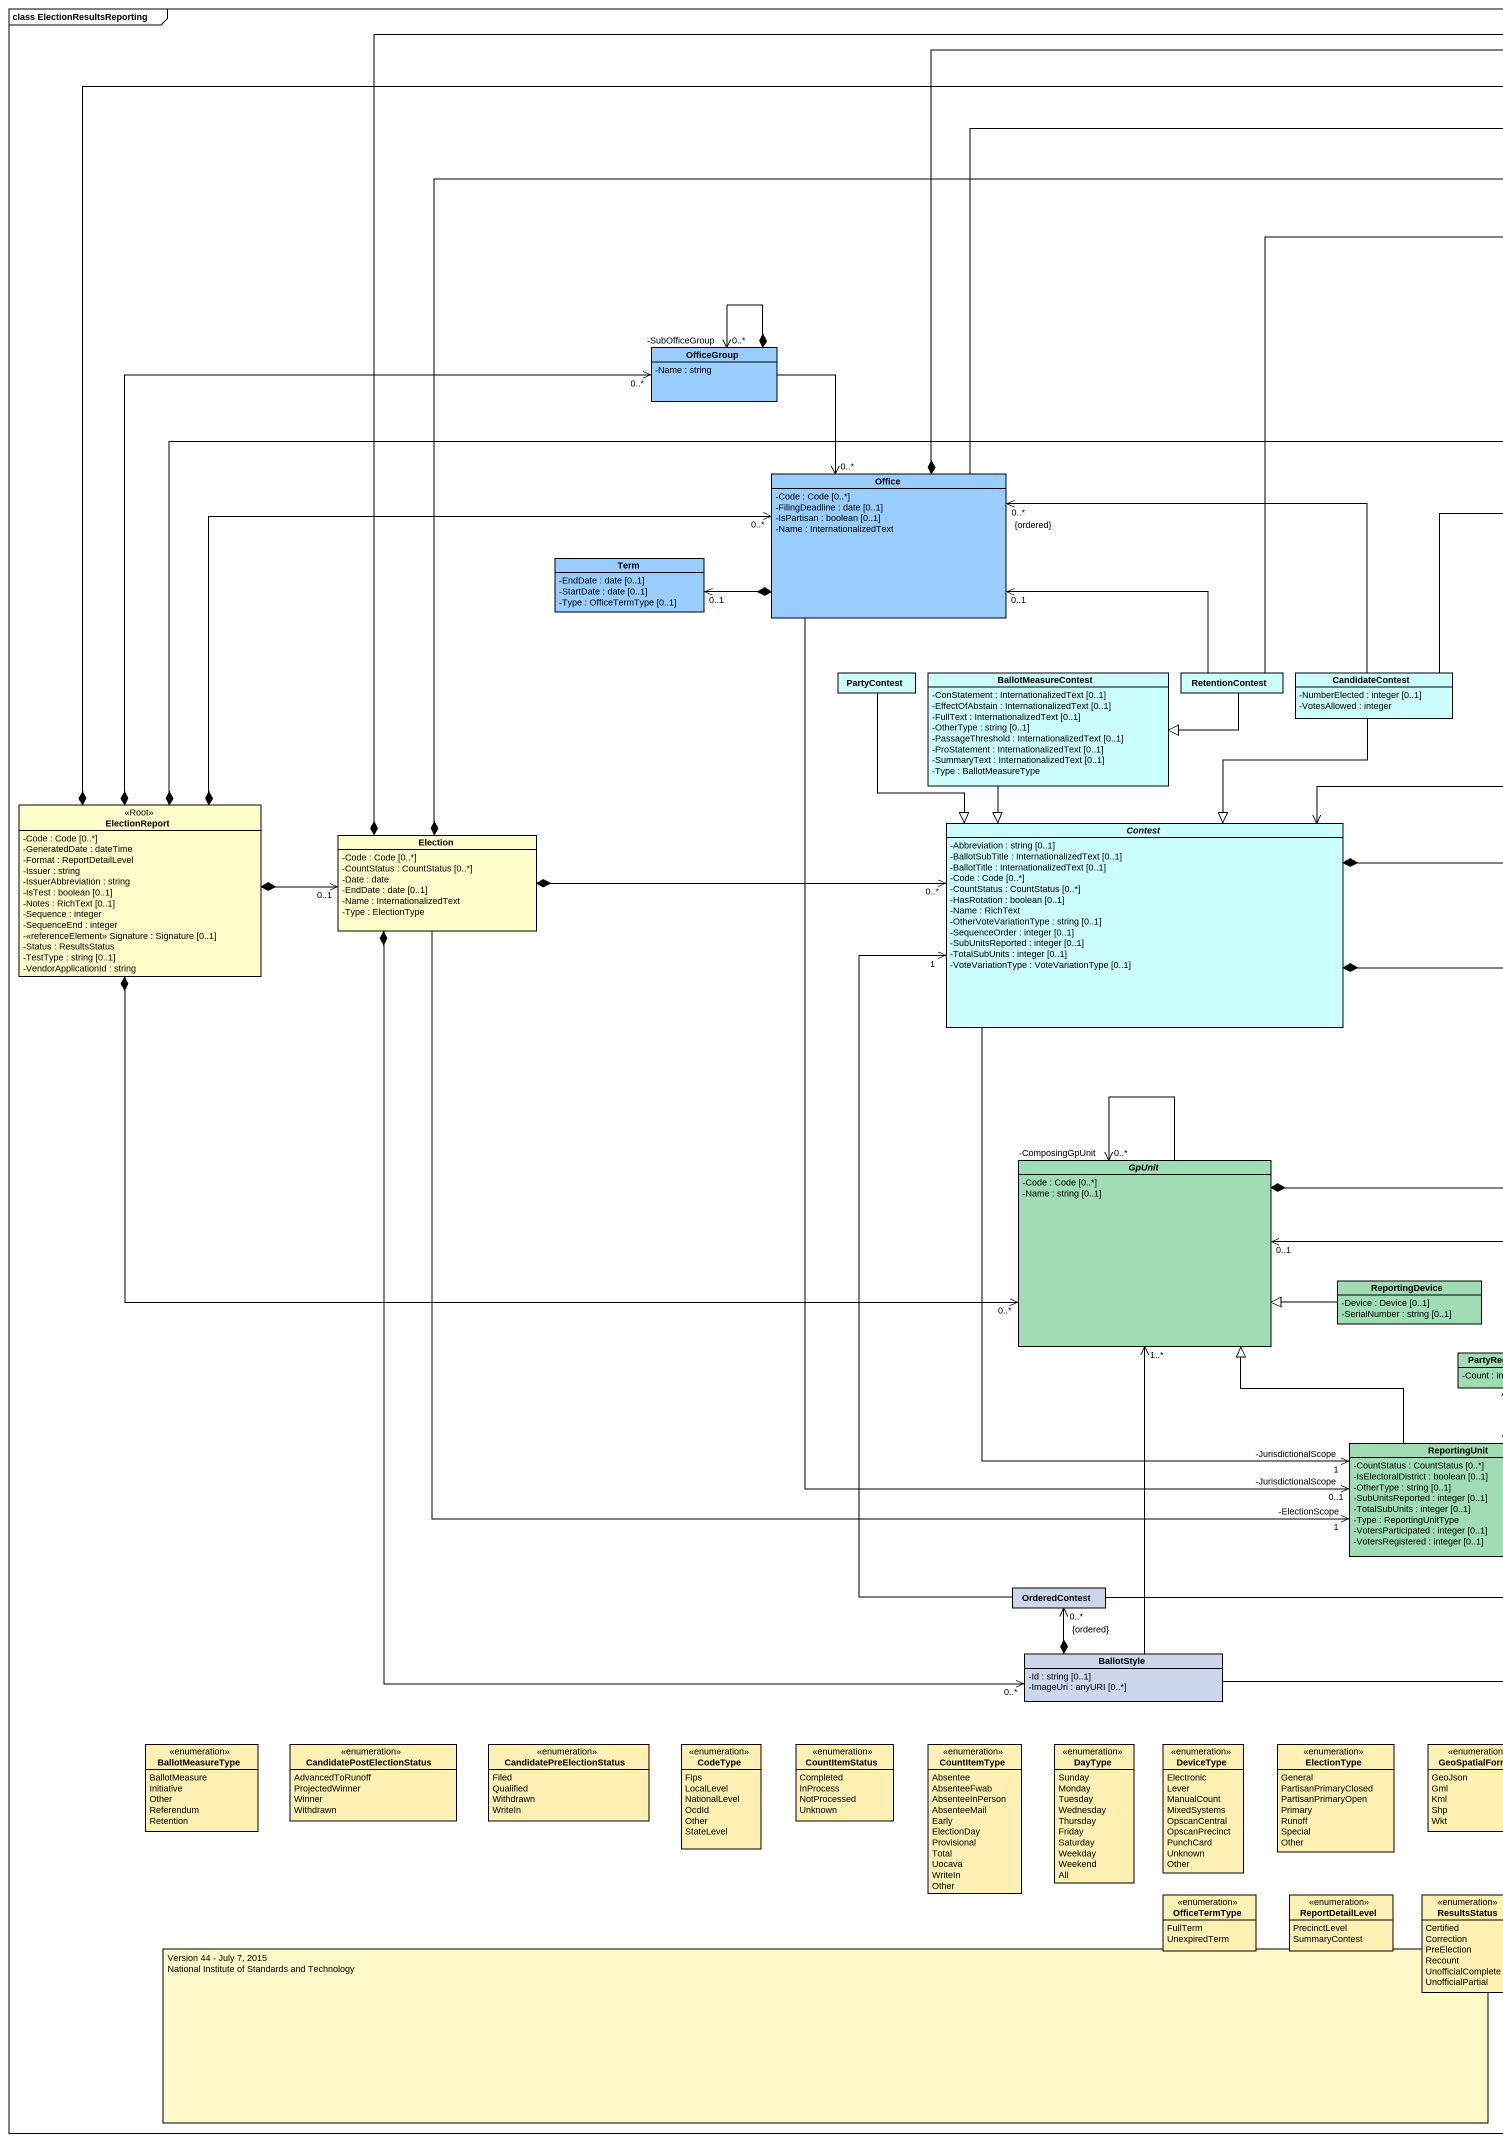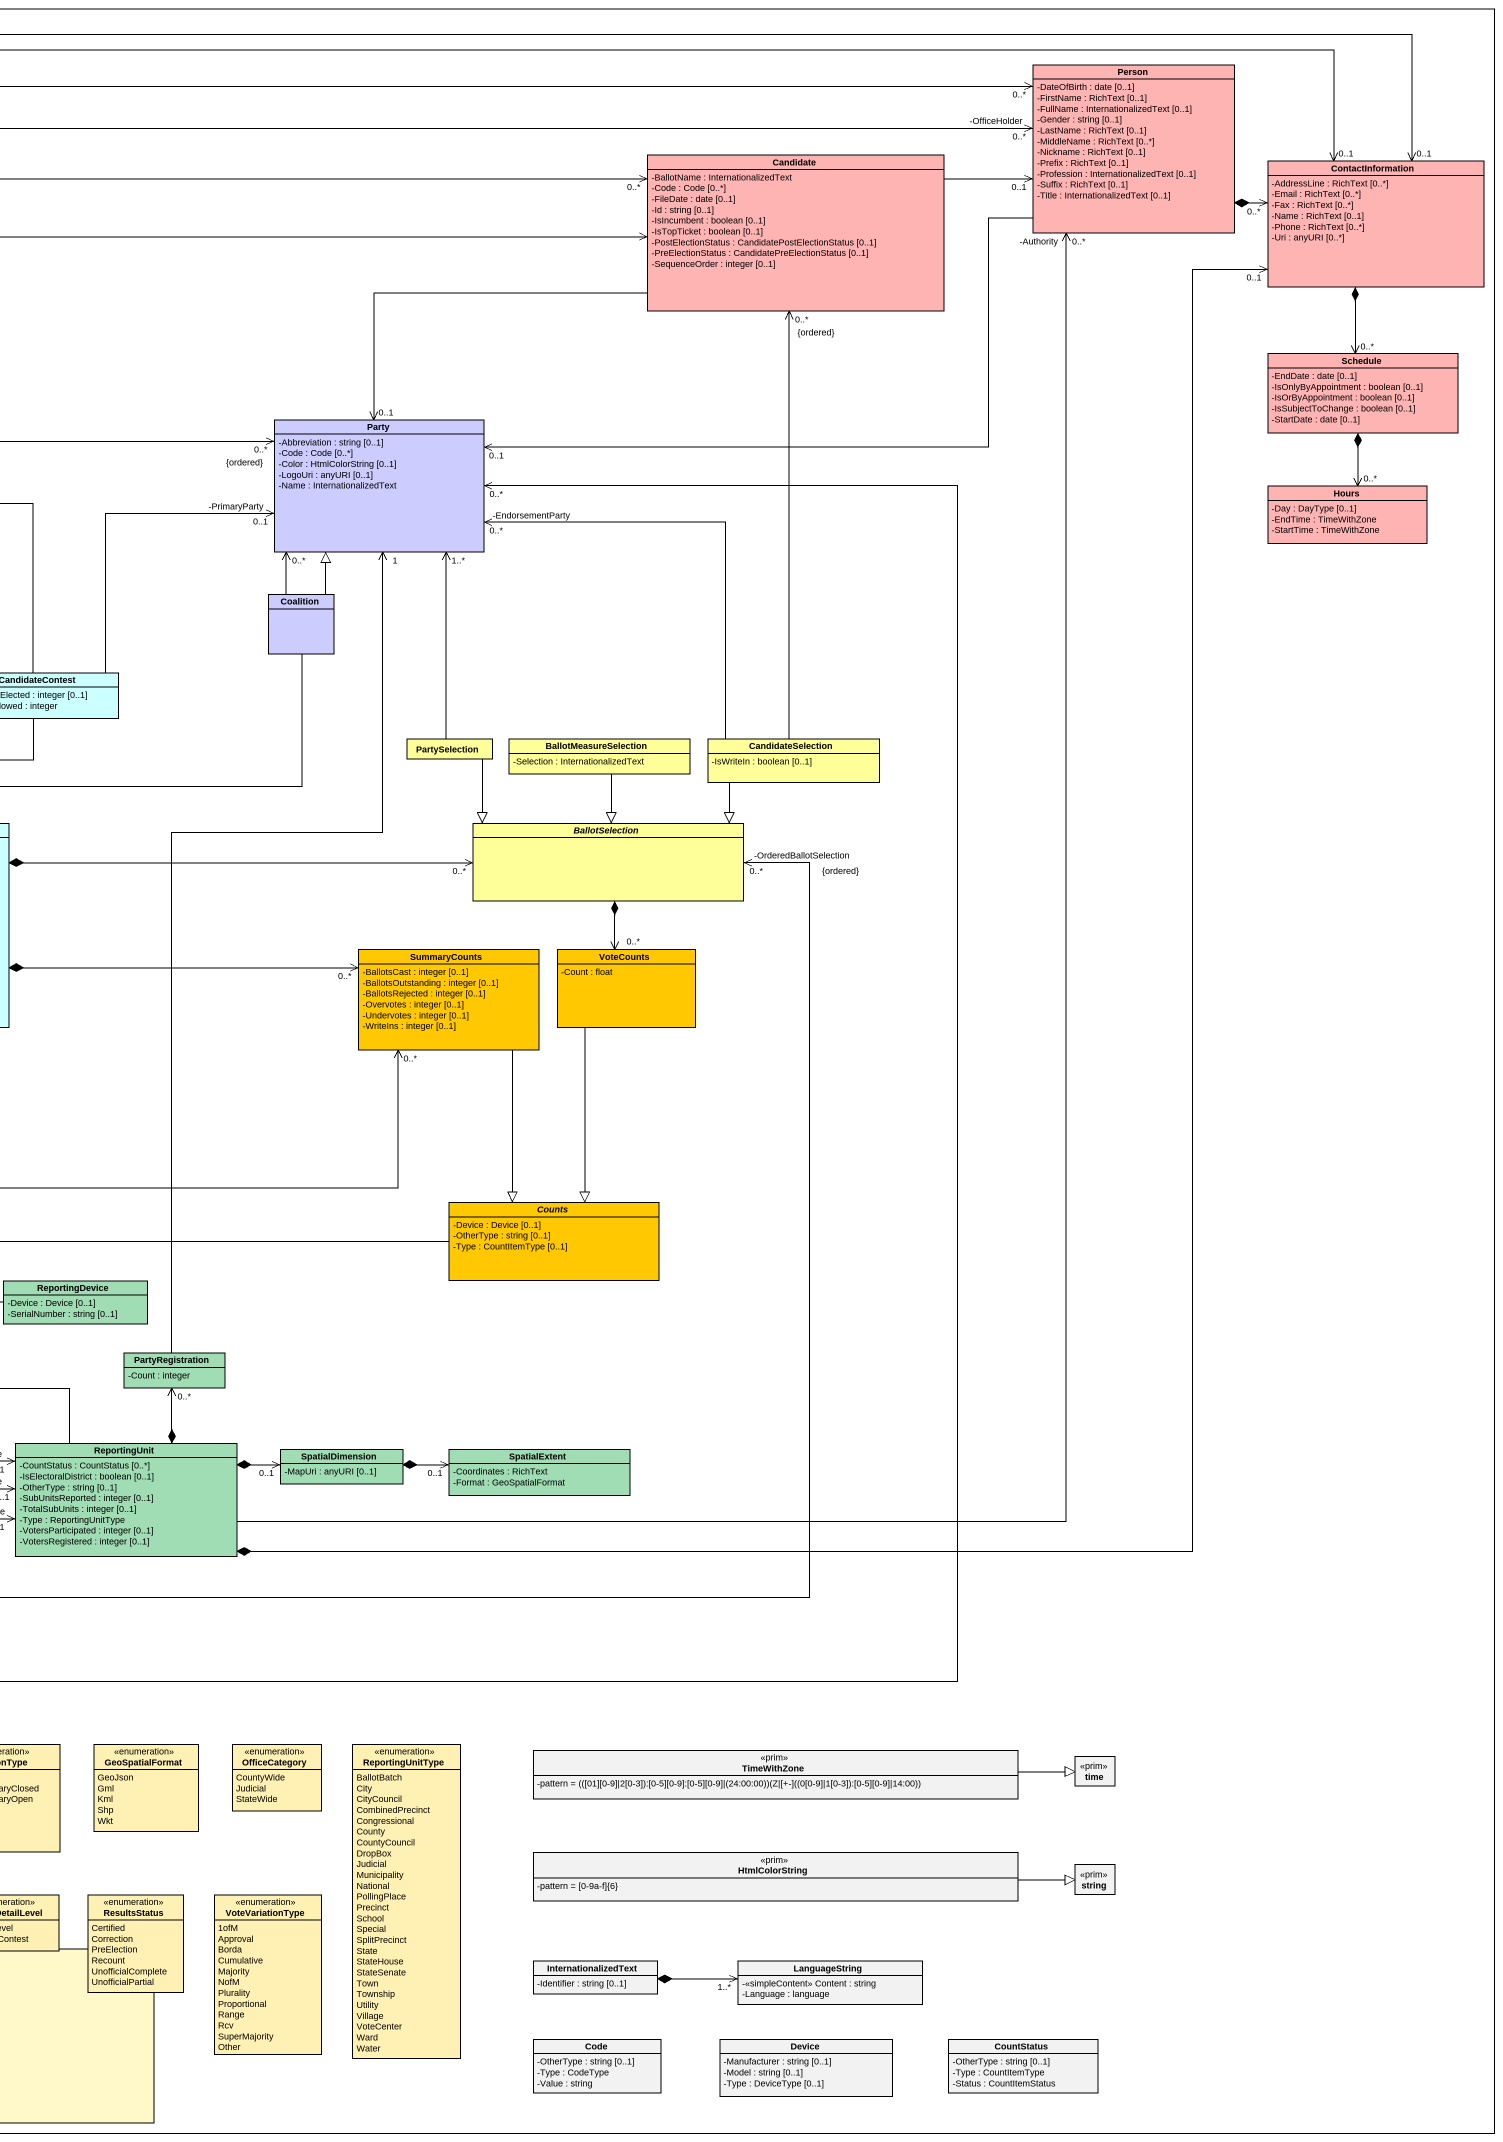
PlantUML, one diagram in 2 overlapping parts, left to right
@startuml
mainframe class ElectionResultsReporting
hide circle
hide empty members
skinparam classAttributeIconSize 0
class "Person" as Person_ #FFB4B4 {
  -DateOfBirth : date [0..1]
  -FirstName : RichText [0..1]
  -FullName : InternationalizedText [0..1]
  -Gender : string [0..1]
  -LastName : RichText [0..1]
  -MiddleName : RichText [0..*]
  -Nickname : RichText [0..1]
  -Prefix : RichText [0..1]
  -Profession : InternationalizedText [0..1]
  -Suffix : RichText [0..1]
  -Title : InternationalizedText [0..1]
}
class Candidate #FFB4B4 {
  -BallotName : InternationalizedText
  -Code : Code [0..*]
  -FileDate : date [0..1]
  -Id : string [0..1]
  -IsIncumbent : boolean [0..1]
  -IsTopTicket : boolean [0..1]
  -PostElectionStatus : CandidatePostElectionStatus [0..1]
  -PreElectionStatus : CandidatePreElectionStatus [0..1]
  -SequenceOrder : integer [0..1]
}
class ContactInformation #FFB4B4 {
  -AddressLine : RichText [0..*]
  -Email : RichText [0..*]
  -Fax : RichText [0..*]
  -Name : RichText [0..1]
  -Phone : RichText [0..*]
  -Uri : anyURI [0..*]
}
class OfficeGroup #99CCFF {
  -Name : string
}
class Schedule #FFB4B4 {
  -EndDate : date [0..1]
  -IsOnlyByAppointment : boolean [0..1]
  -IsOrByAppointment : boolean [0..1]
  -IsSubjectToChange : boolean [0..1]
  -StartDate : date [0..1]
}
class Party #CCCCFF {
  -Abbreviation : string [0..1]
  -Code : Code [0..*]
  -Color : HtmlColorString [0..1]
  -LogoUri : anyURI [0..1]
  -Name : InternationalizedText
}
class Office #99CCFF {
  -Code : Code [0..*]
  -FilingDeadline : date [0..1]
  -IsPartisan : boolean [0..1]
  -Name : InternationalizedText
}
class Hours #FFB4B4 {
  -Day : DayType [0..1]
  -EndTime : TimeWithZone
  -StartTime : TimeWithZone
}
class Term #99CCFF {
  -EndDate : date [0..1]
  -StartDate : date [0..1]
  -Type : OfficeTermType [0..1]
}
class Coalition #CCCCFF
class PartyContest #CCFFFF
class BallotMeasureContest #CCFFFF {
  -ConStatement : InternationalizedText [0..1]
  -EffectOfAbstain : InternationalizedText [0..1]
  -FullText : InternationalizedText [0..1]
  -OtherType : string [0..1]
  -PassageThreshold : InternationalizedText [0..1]
  -ProStatement : InternationalizedText [0..1]
  -SummaryText : InternationalizedText [0..1]
  -Type : BallotMeasureType
}
class RetentionContest #CCFFFF
class CandidateContest #CCFFFF {
  -NumberElected : integer [0..1]
  -VotesAllowed : integer
}
class PartySelection #FFFF99
class BallotMeasureSelection #FFFF99 {
  -Selection : InternationalizedText
}
class CandidateSelection #FFFF99 {
  -IsWriteIn : boolean [0..1]
}
class ElectionReport <<Root>> #FFFFCC {
  -Code : Code [0..*]
  -GeneratedDate : dateTime
  -Format : ReportDetailLevel
  -Issuer : string
  -IssuerAbbreviation : string
  -IsTest : boolean [0..1]
  -Notes : RichText [0..1]
  -Sequence : integer
  -SequenceEnd : integer
  -<<referenceElement>> Signature : Signature [0..1]
  -Status : ResultsStatus
  -TestType : string [0..1]
  -VendorApplicationId : string
}
class Election #FFFFCC {
  -Code : Code [0..*]
  -CountStatus : CountStatus [0..*]
  -Date : date
  -EndDate : date [0..1]
  -Name : InternationalizedText
  -Type : ElectionType
}
abstract class Contest #CCFFFF {
  -Abbreviation : string [0..1]
  -BallotSubTitle : InternationalizedText [0..1]
  -BallotTitle : InternationalizedText [0..1]
  -Code : Code [0..*]
  -CountStatus : CountStatus [0..*]
  -HasRotation : boolean [0..1]
  -Name : RichText
  -OtherVoteVariationType : string [0..1]
  -SequenceOrder : integer [0..1]
  -SubUnitsReported : integer [0..1]
  -TotalSubUnits : integer [0..1]
  -VoteVariationType : VoteVariationType [0..1]
}
abstract class BallotSelection #FFFF99
class SummaryCounts #FFC800 {
  -BallotsCast : integer [0..1]
  -BallotsOutstanding : integer [0..1]
  -BallotsRejected : integer [0..1]
  -Overvotes : integer [0..1]
  -Undervotes : integer [0..1]
  -WriteIns : integer [0..1]
}
class VoteCounts #FFC800 {
  -Count : float
}
abstract class GpUnit #A0DCB4 {
  -Code : Code [0..*]
  -Name : string [0..1]
}
abstract class Counts #FFC800 {
  -Device : Device [0..1]
  -OtherType : string [0..1]
  -Type : CountItemType [0..1]
}
class ReportingDevice #A0DCB4 {
  -Device : Device [0..1]
  -SerialNumber : string [0..1]
}
class PartyRegistration #A0DCB4 {
  -Count : integer
}
class ReportingUnit #A0DCB4 {
  -CountStatus : CountStatus [0..*]
  -IsElectoralDistrict : boolean [0..1]
  -OtherType : string [0..1]
  -SubUnitsReported : integer [0..1]
  -TotalSubUnits : integer [0..1]
  -Type : ReportingUnitType
  -VotersParticipated : integer [0..1]
  -VotersRegistered : integer [0..1]
}
class SpatialDimension #A0DCB4 {
  -MapUri : anyURI [0..1]
}
class SpatialExtent #A0DCB4 {
  -Coordinates : RichText
  -Format : GeoSpatialFormat
}
class OrderedContest #CDD7EB
class BallotStyle #CDD7EB {
  -Id : string [0..1]
  -ImageUri : anyURI [0..*]
}
enum BallotMeasureType #FFF0B4 {
  BallotMeasure
  Initiative
  Other
  Referendum
  Retention
}
enum CandidatePostElectionStatus #FFF0B4 {
  AdvancedToRunoff
  ProjectedWinner
  Winner
  Withdrawn
}
enum CandidatePreElectionStatus #FFF0B4 {
  Filed
  Qualified
  Withdrawn
  WriteIn
}
enum CodeType #FFF0B4 {
  Fips
  LocalLevel
  NationalLevel
  OcdId
  Other
  StateLevel
}
enum CountItemStatus #FFF0B4 {
  Completed
  InProcess
  NotProcessed
  Unknown
}
enum CountItemType #FFF0B4 {
  Absentee
  AbsenteeFwab
  AbsenteeInPerson
  AbsenteeMail
  Early
  ElectionDay
  Provisional
  Total
  Uocava
  WriteIn
  Other
}
enum DayType #FFF0B4 {
  Sunday
  Monday
  Tuesday
  Wednesday
  Thursday
  Friday
  Saturday
  Weekday
  Weekend
  All
}
enum DeviceType #FFF0B4 {
  Electronic
  Lever
  ManualCount
  MixedSystems
  OpscanCentral
  OpscanPrecinct
  PunchCard
  Unknown
  Other
}
enum ElectionType #FFF0B4 {
  General
  PartisanPrimaryClosed
  PartisanPrimaryOpen
  Primary
  Runoff
  Special
  Other
}
enum GeoSpatialFormat #FFF0B4 {
  GeoJson
  Gml
  Kml
  Shp
  Wkt
}
enum OfficeCategory #FFF0B4 {
  CountyWide
  Judicial
  StateWide
}
enum ReportingUnitType #FFF0B4 {
  BallotBatch
  City
  CityCouncil
  CombinedPrecinct
  Congressional
  County
  CountyCouncil
  DropBox
  Judicial
  Municipality
  National
  PollingPlace
  Precinct
  School
  Special
  SplitPrecinct
  State
  StateHouse
  StateSenate
  Town
  Township
  Utility
  Village
  VoteCenter
  Ward
  Water
}
class TimeWithZone <<prim>> {
  {field} -pattern = (([01][0-9]|2[0-3]):[0-5][0-9]:[0-5][0-9]|(24:00:00))(Z|[+-]((0[0-9]|1[0-3]):[0-5][0-9]|14:00))
}
class time <<prim>>
class HtmlColorString <<prim>> {
  -pattern = [0-9a-f]{6}
}
class string <<prim>>
enum OfficeTermType #FFF0B4 {
  FullTerm
  UnexpiredTerm
}
enum ReportDetailLevel #FFF0B4 {
  PrecinctLevel
  SummaryContest
}
enum ResultsStatus #FFF0B4 {
  Certified
  Correction
  PreElection
  Recount
  UnofficialComplete
  UnofficialPartial
}
enum VoteVariationType #FFF0B4 {
  1ofM
  Approval
  Borda
  Cumulative
  Majority
  NofM
  Plurality
  Proportional
  Range
  Rcv
  SuperMajority
  Other
}
class InternationalizedText {
  -Identifier : string [0..1]
}
class LanguageString {
  -<<simpleContent>> Content : string
  -Language : language
}
class Code {
  -OtherType : string [0..1]
  -Type : CodeType
  -Value : string
}
class Device {
  -Manufacturer : string [0..1]
  -Model : string [0..1]
  -Type : DeviceType [0..1]
}
class CountStatus {
  -OtherType : string [0..1]
  -Type : CountItemType
  -Status : CountItemStatus
}
Person_ *-right-> "0..*" ContactInformation
Person_ -left-> "0..1" Party
Candidate -right-> "0..1" Person_
Candidate --> "0..1" Party
ContactInformation *--> "0..*" Schedule
OfficeGroup *--> "-SubOfficeGroup\n0..*" OfficeGroup
OfficeGroup --> "0..*" Office
Schedule *--> "0..*" Hours
Office -right-> "-OfficeHolder\n0..*" Person_
Office *-right-> "0..1" ContactInformation
Office *-left-> "0..1" Term
Office --> "0..1\n-JurisdictionalScope" ReportingUnit
Coalition -up-|> Party
Coalition -up-> "0..*" Party
Coalition --> Contest
PartyContest --|> Contest
BallotMeasureContest --|> Contest
RetentionContest -right-> Candidate
RetentionContest -left-> "0..1" Office
RetentionContest -left-|> BallotMeasureContest
CandidateContest -up-> "-PrimaryParty\n0..1" Party
CandidateContest -left-> "0..*\n{ordered}" Office
CandidateContest --|> Contest
PartySelection -up-> "1..*" Party
PartySelection --|> BallotSelection
BallotMeasureSelection --|> BallotSelection
CandidateSelection -up-> "0..*\n{ordered}" Candidate
CandidateSelection -up-> "-EndorsementParty\n0..*" Party
CandidateSelection -left-|> BallotSelection
ElectionReport *-right-> "0..*" Person_
ElectionReport *-up-> "0..*" OfficeGroup
ElectionReport *-right-> "0..*\n{ordered}" Party
ElectionReport *-right-> "0..*" Office
ElectionReport *-right-> "0..1" Election
ElectionReport *-right-> "0..*" GpUnit
Election *-right-> "0..*" Candidate
Election *-right-> "0..1" ContactInformation
Election *-right-> "0..*" Contest
Election --> "-ElectionScope\n1" ReportingUnit
Election *--> "0..*" BallotStyle
Contest *-right-> "0..*" BallotSelection
Contest *-right-> "0..*" SummaryCounts
SummaryCounts --|> Counts
VoteCounts "0..*" <-up-* BallotSelection
VoteCounts --|> Counts
GpUnit *-right-> "0..*" SummaryCounts
GpUnit --> "0..*\n-ComposingGpUnit" GpUnit
Counts -left-> "0..1" GpUnit
ReportingDevice -left-|> GpUnit
PartyRegistration -up-> "1" Party
ReportingUnit -up-> "-Authority\n0..*" Person_
ReportingUnit *-up-> "0..1" ContactInformation
ReportingUnit "-JurisdictionalScope\n1" <-up- Contest
ReportingUnit -up-|> GpUnit
ReportingUnit *-up-> "0..*" PartyRegistration
ReportingUnit *-right-> "0..1" SpatialDimension
SpatialDimension *-right-> "0..1" SpatialExtent
OrderedContest -up-> "1" Contest
OrderedContest -up-> "{ordered}\n0..*\n-OrderedBallotSelection" BallotSelection
BallotStyle -up-> "0..*" Party
BallotStyle -up-> "1..*" GpUnit
BallotStyle *-up-> "{ordered}\n0..*" OrderedContest
TimeWithZone -right-|> time
HtmlColorString -right-|> string
InternationalizedText *-right-> "1..*" LanguageString
note as N1
  Version 44 - July 7, 2015
  National Institute of Standards and Technology
end note
@enduml
